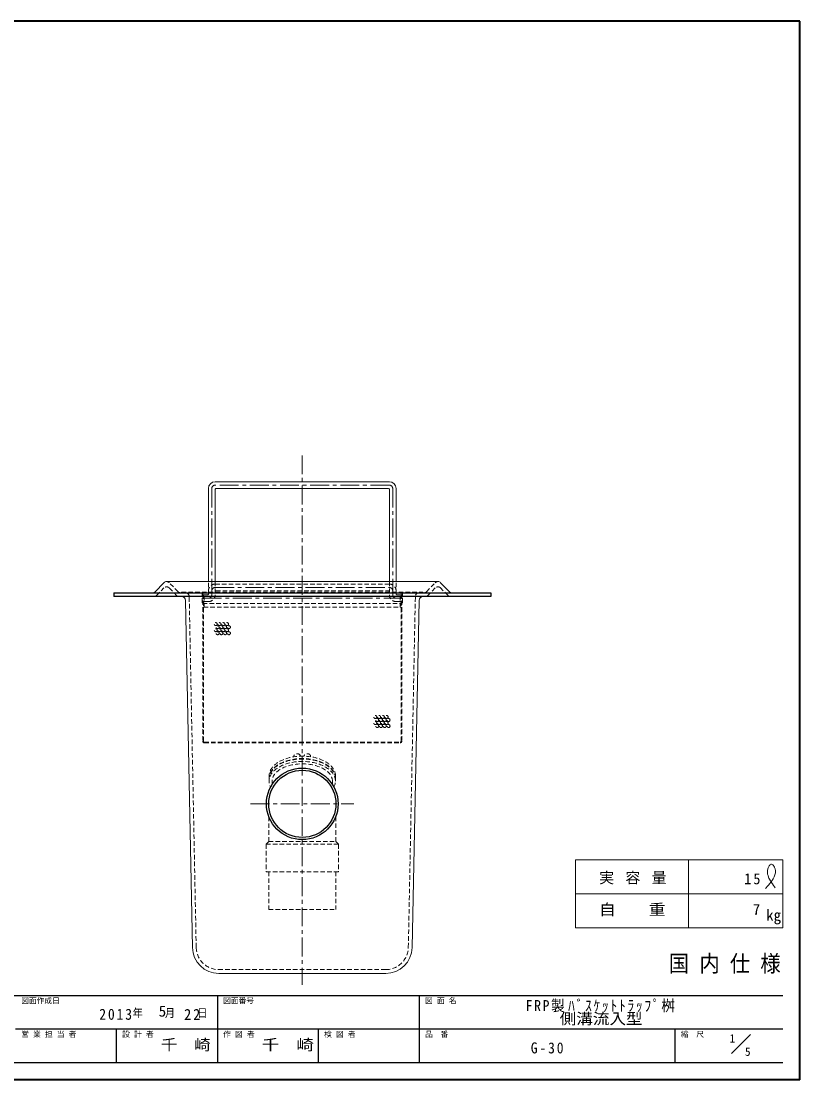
# Model space of a CAD drawing. Units: millimetres, scale not verified. Extents: x -1061 to 964, y -679 to 726.
# Drawn here: x -69 to 964, y -679 to 726 of the extents above; entities that cross this region are included whole.
import ezdxf
from ezdxf.enums import TextEntityAlignment as Align

# ---------------------------------------------------------------- set-up
doc = ezdxf.new("R2010")
doc.units = ezdxf.units.MM
doc.header["$LTSCALE"] = 5
doc.linetypes.add('CHAIN1', pattern=[8, 5, -1, 1, -1])
doc.linetypes.add('DASHED1', pattern=[1.8, 1.2, -0.6])
doc.layers.add('0-0', color=7, linetype='Continuous', lineweight=18)
doc.styles.add('ＭＳ ゴシック', font='')
doc.styles.get('ＭＳ ゴシック').set_extended_font_data('MS Gothic')

msp = doc.modelspace()

# ---------------------------------------------------------------- linework, layer by layer
at = {"layer": '0-0', "color": 1, "lineweight": 40}
for p, q in [((963.599, 725.957), (-1061.401, 725.957)), ((963.599, -679.043), (963.599, 725.957)), ((963.599, -679.043), (-1061.401, -679.043))]:
    msp.add_line(p, q, dxfattribs=at)
at = {"layer": '0-0', "color": 4, "linetype": 'CHAIN1', "lineweight": 9}
for p, q in [((303.599, 149.707), (303.599, -552.793)), ((183.599, 105.707), (183.599, -35.293)), ((419.099, 110.207), (188.099, 110.207)), ((423.599, 105.707), (423.599, -35.293)), ((188.099, -25.619), (419.099, -25.619)), ((436.599, -39.793), (170.599, -39.793)), ((235.099, -312.793), (372.099, -312.793))]:
    msp.add_line(p, q, dxfattribs=at)
at = {"layer": '0-0'}
for p, q in [((188.099, 114.707), (419.099, 114.707)), ((179.099, -17.793), (179.099, 105.707)), ((188.099, 104.707), (188.099, -17.793)), ((189.099, 105.707), (418.099, 105.707)), ((419.099, 104.707), (419.099, -17.793)), ((428.099, -17.793), (428.099, 105.707)), ((108.282, -31.291), (120.027, -19.295)), ((123.599, -17.793), (483.599, -17.793)), ((498.917, -31.291), (487.172, -19.295)), ((171.599, -32.793), (148.709, -32.793)), ((435.599, -32.793), (458.489, -32.793)), ((148.696, -42.693), (157.912, -503.493)), ((458.502, -42.693), (449.286, -503.493)), ((192.905, -537.793), (414.293, -537.793)), ((872.988, -644.297), (898.242, -619.043))]:
    msp.add_line(p, q, dxfattribs=at)
at = {"layer": '0-0', "color": 4, "linetype": 'DASHED1', "lineweight": 9}
for p, q in [((110.24, -36.291), (120.027, -26.295)), ((138.917, -31.291), (127.172, -19.295)), ((127.172, -26.295), (136.959, -36.291)), ((179.099, -34.293), (179.099, -17.793)), ((188.099, -17.793), (188.099, -35.293)), ((188.099, -21.119), (419.099, -21.119)), ((419.099, -17.793), (419.099, -35.293)), ((428.099, -34.293), (428.099, -17.793)), ((468.282, -31.291), (480.027, -19.295)), ((480.027, -26.295), (470.24, -36.291)), ((496.959, -36.291), (487.172, -26.295)), ((143.599, -31.793), (143.599, -32.793)), ((143.599, -31.793), (463.599, -31.793)), ((162.911, -503.393), (153.599, -37.793)), ((171.599, -33.793), (170.599, -33.793)), ((170.599, -45.793), (170.599, -33.793)), ((171.599, -32.793), (299.099, -32.793)), ((171.599, -33.793), (171.599, -229.793)), ((178.099, -35.293), (171.599, -35.293)), ((172.599, -229.793), (172.599, -33.793)), ((173.599, -51.793), (173.599, -33.793)), ((189.099, -30.119), (418.099, -30.119)), ((429.099, -35.293), (435.599, -35.293)), ((433.599, -51.793), (433.599, -33.793)), ((434.599, -229.793), (434.599, -33.793)), ((435.599, -33.793), (435.599, -229.793)), ((435.599, -33.793), (436.599, -33.793)), ((436.599, -45.793), (436.599, -33.793)), ((444.287, -503.393), (453.599, -37.793)), ((463.599, -31.793), (463.599, -32.793)), ((171.599, -45.793), (170.599, -45.793)), ((179.099, -44.293), (171.599, -44.293)), ((171.599, -46.793), (435.599, -46.793)), ((172.599, -51.793), (434.599, -51.793)), ((428.099, -44.293), (435.599, -44.293)), ((435.599, -45.793), (436.599, -45.793)), ((173.599, -230.793), (433.599, -230.793)), ((173.599, -231.793), (433.599, -231.793)), ((414.293, -532.793), (192.905, -532.793))]:
    msp.add_line(p, q, dxfattribs=at)
at = {"layer": '0-0', "color": 5, "lineweight": 25}
for p, q in [((53.599, -32.793), (53.599, -37.793)), ((53.599, -32.793), (553.599, -32.793)), ((553.599, -37.793), (53.599, -37.793)), ((553.599, -32.793), (553.599, -37.793))]:
    msp.add_line(p, q, dxfattribs=at)
at = {"layer": '0-0', "linetype": 'DASHED1'}
for p, q in [((435.599, -32.793), (308.099, -32.793)), ((292.599, -248.708), (292.599, -250.259)), ((301.099, -248.708), (301.099, -249.431)), ((306.099, -248.708), (306.099, -249.431)), ((314.599, -248.708), (314.599, -250.259)), ((259.594, -275.508), (259.594, -278.69)), ((259.594, -279.397), (259.594, -282.579)), ((347.604, -275.508), (347.604, -278.69)), ((347.604, -279.397), (347.604, -282.579)), ((263.59, -282.579), (263.59, -287.19)), ((343.609, -282.579), (343.609, -287.19)), ((259.099, -362.793), (259.099, -329.407)), ((348.099, -362.793), (348.099, -329.407)), ((255.599, -366.293), (259.099, -362.793)), ((259.099, -362.793), (348.099, -362.793)), ((348.099, -362.793), (351.599, -366.293)), ((255.599, -366.293), (351.599, -366.293)), ((351.599, -366.293), (351.599, -402.793)), ((348.099, -402.793), (348.099, -452.793))]:
    msp.add_line(p, q, dxfattribs=at)
at = {"layer": '0-0', "color": 3}
for p, q in [((666.099, -387.258), (941.099, -387.258)), ((816.099, -387.258), (816.099, -477.258)), ((941.099, -387.258), (941.099, -477.258)), ((666.099, -432.258), (941.099, -432.258))]:
    msp.add_line(p, q, dxfattribs=at)
at = {"layer": '0-0', "color": 6, "lineweight": 25}
for p, q in [((-1038.901, -567.258), (941.099, -567.258)), ((191.099, -567.258), (191.099, -656.543)), ((458.957, -656.543), (458.957, -567.258)), ((941.099, -611.9), (-76.758, -611.9)), ((57.171, -656.543), (57.171, -611.9)), ((325.028, -656.543), (325.028, -611.9)), ((798.242, -656.543), (798.242, -611.9)), ((941.099, -656.543), (-1038.901, -656.543))]:
    msp.add_line(p, q, dxfattribs=at)
at = {"layer": '0-0', "linetype": 'DASHED1'}
for points in [[(255.599, -366.293), (255.599, -402.793), (351.599, -402.793)], [(259.099, -402.793), (259.099, -452.793), (348.099, -452.793)]]:
    msp.add_lwpolyline(points, dxfattribs=at)
at = {"layer": '0-0', "color": 3}
msp.add_lwpolyline([(666.099, -387.258), (666.099, -477.258), (941.099, -477.258)], dxfattribs=at)
at = {"layer": '0-0', "color": 4, "lineweight": 9}
for points in [[(917.866, -425.294), (918.832, -424.249), (920.489, -422.436), (922.122, -420.594), (923.715, -418.705), (925.252, -416.749), (926.719, -414.71), (927.531, -413.481), (928.361, -412.125), (929.643, -409.693), (930.642, -407.152), (931.247, -404.516), (931.349, -401.799), (930.837, -399.014), (930.215, -397.373), (929.899, -396.721), (929.269, -395.63), (928.554, -394.632), (927.777, -393.792), (926.961, -393.175), (926.131, -392.844), (925.651, -392.808), (925.191, -392.895), (924.422, -393.3), (923.695, -393.975), (923.021, -394.856), (922.415, -395.881), (921.888, -396.987), (921.624, -397.641), (921.162, -399.053), (920.708, -401.423), (920.641, -403.714), (920.903, -405.931), (921.437, -408.077), (922.187, -410.156), (922.698, -411.333), (923.32, -412.624), (924.503, -414.797), (925.802, -416.914), (927.192, -418.988)], [(927.192, -418.988), (928.648, -421.029), (930.145, -423.051), (931.021, -424.22)]]:
    msp.add_lwpolyline(points, dxfattribs=at)
at = {"layer": '0-0', "color": 4, "linetype": 'DASHED1', "lineweight": 9}
for centre in [(188.817, -74.291), (188.817, -82.291), (191.317, -78.291), (191.317, -86.291), (193.817, -74.291), (193.817, -82.291), (196.317, -78.291), (196.317, -86.291), (198.817, -74.291), (198.817, -82.291), (201.317, -78.291), (201.317, -86.291), (203.817, -74.291), (203.817, -82.291), (206.317, -78.291), (206.317, -86.291), (400.506, -197.51), (405.506, -197.51), (410.506, -197.51), (415.506, -197.51), (400.506, -205.51), (403.006, -201.51), (403.006, -209.51), (405.506, -205.51), (408.006, -201.51), (408.006, -209.51), (410.506, -205.51), (413.006, -201.51), (413.006, -209.51), (415.506, -205.51), (418.006, -201.51), (418.006, -209.51)]:
    msp.add_circle(centre, 2, dxfattribs=at)
at = {"layer": '0-0', "color": 5, "lineweight": 25}
for radius in [47.5, 44.55]:
    msp.add_circle((303.599, -312.793), radius, dxfattribs=at)
at = {"layer": '0-0'}
for centre, radius, start, end in [((188.099, 105.707), 9, 90, 180), ((419.099, 105.707), 9, 0, 90), ((189.099, 104.707), 1, 90, 180), ((418.099, 104.707), 1, 0, 90), ((123.599, -22.793), 5, 90, 135.6053), ((483.599, -22.793), 5, 44.3947, 90), ((104.709, -27.793), 5, 270, 315.6053), ((143.697, -42.793), 5, 1.14576, 90), ((463.501, -42.793), 5, 90, 178.85424), ((502.49, -27.793), 5, 224.3947, 270), ((192.905, -502.793), 35, 181.14576, 270), ((414.293, -502.793), 35, 270, 358.85424)]:
    msp.add_arc(centre, radius, start, end, dxfattribs=at)
at = {"layer": '0-0', "color": 4, "linetype": 'CHAIN1', "lineweight": 9}
for centre, start, end in [((188.099, 105.707), 90, 180), ((419.099, 105.707), 0, 90), ((188.099, -30.119), 90, 180), ((419.099, -30.119), 0, 90), ((179.099, -35.293), 270, 0), ((428.099, -35.293), 180, 270)]:
    msp.add_arc(centre, 4.5, start, end, dxfattribs=at)
at = {"layer": '0-0', "color": 4, "linetype": 'DASHED1', "lineweight": 9}
for centre, radius, start, end in [((123.599, -29.793), 5, 44.3947, 135.6053), ((123.599, -22.793), 5, 44.3947, 90), ((188.099, -30.119), 9, 90, 180), ((419.099, -30.119), 9, 0, 90), ((483.599, -22.793), 5, 90, 135.6053), ((483.599, -29.793), 5, 44.3947, 135.6053), ((106.667, -32.793), 5, 270, 315.6053), ((140.532, -32.793), 5, 224.3947, 270), ((142.49, -27.793), 5, 224.3947, 270), ((148.709, -37.793), 5, 1.27303, 90), ((171.599, -33.793), 2, 0, 90), ((171.599, -33.793), 1, 0, 90), ((178.099, -34.293), 1, 270, 0), ((179.099, -35.293), 9, 270, 0), ((189.099, -31.119), 1, 90, 180), ((418.099, -31.119), 1, 0, 90), ((428.099, -35.293), 9, 180, 270), ((429.099, -34.293), 1, 180, 270), ((435.599, -33.793), 2, 90, 180), ((435.599, -33.793), 1, 90, 180), ((458.489, -37.793), 5, 90, 178.72697), ((464.709, -27.793), 5, 270, 315.6053), ((466.667, -32.793), 5, 270, 315.6053), ((500.532, -32.793), 5, 224.3947, 270), ((173.599, -229.793), 2, 180, 270), ((173.599, -229.793), 1, 180, 270), ((433.599, -229.793), 2, 270, 0), ((433.599, -229.793), 1, 270, 0), ((192.905, -502.793), 30, 181.14576, 270), ((414.293, -502.793), 30, 270, 358.85424)]:
    msp.add_arc(centre, radius, start, end, dxfattribs=at)
at = {"layer": '0-0', "linetype": 'DASHED1'}
for centre in [(296.849, -251.064), (310.349, -251.064)]:
    msp.add_arc(centre, 4.859, 29.00567, 150.99433, dxfattribs=at)
for centre, major_axis, ratio, start_param, end_param in [((303.599, -275.508), (44.005, 0), 0.592593, 0, 3.14159265), ((303.599, -278.69), (44.005, 0), 0.592593, 0, 3.14159265), ((303.599, -282.579), (44.005, 0), 0.592593, 5.97522806, 9.73273521), ((303.599, -279.397), (44.005, 0), 0.592593, 0, 3.14159265), ((303.599, -282.579), (40.009, 0), 0.572246, 0, 3.14159265)]:
    msp.add_ellipse(centre, major_axis=major_axis, ratio=ratio, start_param=start_param, end_param=end_param, dxfattribs=at)

# ---------------------------------------------------------------- texts
at = {"layer": '0-0', "style": 'ＭＳ ゴシック'}
for s, height, width, p in [('自\u3000\u3000重', 14.66, 1.1, (697.349, -464.758)), ('国 内 仕 様', 21.99, 0.9, (789.849, -542.258)), ('側溝流入型', 14.66, 1.1, (645.028, -609.579)), ('千\u3000崎', 14.66, 1.1, (116.099, -644.222)), ('千\u3000崎', 14.66, 1.15, (250.028, -644.222))]:
    msp.add_text(s, height=height, dxfattribs=dict(at, width=width)).set_placement(p, align=Align.BOTTOM_LEFT)
for s, height, p in [('7', 14.66, (901.099, -464.758)), ('㎏', 14.66, (918.842, -472.281)), ('図面作成日', 7.331, (-69.258, -579.758)), ('図面番号', 7.331, (198.599, -579.758)), ('図 面 名', 7.331, (466.457, -579.758)), ('5', 14.66, (113.099, -599.579)), ('営 業 担 当 者', 7.331, (-69.258, -624.4)), ('設 計 者', 7.331, (64.671, -624.4)), ('作 図 者', 7.331, (198.599, -624.4)), ('検 図 者', 7.331, (332.528, -624.4)), ('品\u3000番', 7.331, (466.457, -624.4)), ('縮\u3000尺', 7.331, (805.742, -624.4)), ('1', 11, (870.449, -632.805)), ('5', 11, (890.809, -650.495))]:
    msp.add_text(s, height=height, dxfattribs=at).set_placement(p, align=Align.BOTTOM_LEFT)
at = {"layer": '0-0', "attachment_point": 7, "style": 'ＭＳ ゴシック'}
for s, insert, char_height in [('\\T1.16;実\\~容\\~量', (697.349, -419.758), 14.66), ('\\T1.27;\\W0.95;15', (889.849, -419.758), 14.66), ('\\T1.25;\\W0.9;FRP製ﾊﾞｽｹｯﾄﾄﾗｯﾌﾟ桝', (600.028, -589.579), 14.66), ('\\T1.28;\\W0.9;2013', (34.349, -599.579), 14.66), ('\\T1.27;\\W0.9;年\\~\\~\\~月\\~\\~\\~日', (78.599, -597.079), 11), ('\\T1.27;\\W0.95;22', (146.849, -599.579), 14.66), ('\\T1.28;\\W0.9;G-30', (606.724, -644.222), 14.66)]:
    msp.add_mtext(s, dxfattribs=dict(at, insert=insert, char_height=char_height))

doc.saveas('drawing.dxf')
